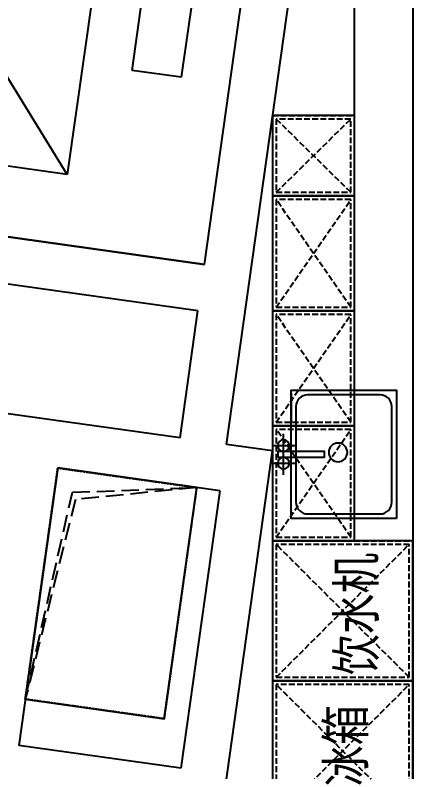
# Model space of a CAD drawing. Header units: millimetres. Extents: x 285006 to 3037698, y -2820855 to 192241.
# Drawn here: x 854618 to 856320, y -475160 to -471920 of the extents above; entities that cross this region are included whole.
import ezdxf

# ---------------------------------------------------------------- set-up
doc = ezdxf.new("R2010")
doc.units = ezdxf.units.MM
doc.linetypes.add('1#C-6F$0$DASH', pattern=[0.35, 0.25, -0.1])
doc.linetypes.add('DASH', pattern=[0.35, 0.25, -0.1])
doc.layers.add('1#C-6F$0$A-HOLE', color=5, linetype='Continuous', lineweight=25)
doc.layers.add('板边洞口-1C-6F$0$A-HOLE', color=5, linetype='Continuous', lineweight=25)
for name, color, linetype in [('1#C-6F$0$A-WALL', 2, 'Continuous'), ('___', 4, 'Continuous'), ('BS-LIFT', 14, 'Continuous'), ('BS-SHORT CABINET', 30, 'Continuous'), ('COLUMN', 160, 'Continuous'), ('DS-NOTES', 8, 'Continuous'), ('F-活动家具', 51, 'Continuous'), ('FF-FURN', 51, 'Continuous'), ('FF-TEXT', 50, 'Continuous'), ('FF1-固定家具(落地、到顶)', 30, 'Continuous')]:
    doc.layers.add(name, color=color, linetype=linetype)
doc.styles.add('T9-L46$0$CCDI-TOG-01', font='arial.ttf')

# ---------------------------------------------------------------- blocks, each defined once
blk = doc.blocks.new('DFGDFHRTHRT')
at = {"layer": 'F-活动家具', "linetype": 'Continuous'}
blk.add_line((317624.9, 386927.8), (317624.9, 386752.8), dxfattribs=at)
at = {"linetype": 'Continuous'}
blk.add_wipeout([(317658.1, 386565.3), (317658.1, 387115.3), (318108.1, 387115.3), (318108.1, 386565.3)], dxfattribs=at).dxf.layer = 'F-活动家具'
at = {"layer": 'F-活动家具', "linetype": 'Continuous'}
for p, q in [((317574.9, 386877.8), (317674.9, 386877.8)), ((317574.9, 386802.8), (317674.9, 386802.8)), ((317658.1, 386577.8), (317658.1, 386702.8))]:
    blk.add_line(p, q, dxfattribs=at)
for points in [[(318108.1, 387115.3), (317658.1, 387115.3), (317658.1, 386565.3), (318108.1, 386565.3), (318108.1, 387115.3)], [(317599.9, 386852.8), (317799.9, 386852.8), (317799.9, 386827.8), (317599.9, 386827.8), (317599.9, 386852.8)]]:
    blk.add_lwpolyline(points, dxfattribs=at)
blk.add_lwpolyline([(318088.1, 387045.3), (318088.1, 386635.3, -0.414214), (318038.1, 386585.3), (317728.1, 386585.3, -0.414214), (317678.1, 386635.3), (317678.1, 387045.3, -0.414214), (317728.1, 387095.3), (318038.1, 387095.3, -0.414214)], format="xyb", close=True, dxfattribs=at)
for centre, radius in [((317624.9, 386877.8), 25), ((317858.1, 386831.8), 40), ((317624.9, 386802.8), 25)]:
    blk.add_circle(centre, radius, dxfattribs=at)
blk = doc.blocks.new('1#C-6F$0$A$C613054A8')
for p, q in [((0, 0), (0, 2650)), ((0, 2650), (2500, 2650)), ((2500, 2650), (2500, 0)), ((634.7, 2349.4), (634.7, 300.6)), ((634.7, 2349.4), (2334.7, 300.6)), ((634.7, 300.6), (2334.7, 2349.4)), ((2334.7, 2349.4), (634.7, 2349.4)), ((2334.7, 300.6), (2334.7, 2349.4)), ((2424.4, 1334.4), (2424.4, 1938.9)), ((2424.4, 1938.9), (2462.2, 1938.9)), ((2462.2, 1938.9), (2462.2, 1334.4)), ((2500, 711.1), (2500, 1938.9)), ((209.7, 1869.9), (209.7, 780.1)), ((422.2, 1869.9), (209.7, 1869.9)), ((422.2, 780.1), (422.2, 1869.9)), ((2462.2, 1334.4), (2424.4, 1334.4)), ((2424.4, 1315.6), (2424.4, 711.1)), ((2462.2, 1315.6), (2424.4, 1315.6)), ((2462.2, 711.1), (2462.2, 1315.6)), ((209.7, 780.1), (422.2, 780.1)), ((2424.4, 711.1), (2462.2, 711.1)), ((634.7, 300.6), (2334.7, 300.6)), ((2500, 0), (0, 0))]:
    blk.add_line(p, q)
blk = doc.blocks.new('DFHRTHRTH')
at = {"layer": 'COLUMN', "linetype": 'Continuous'}
for p, q in [((3275095, 4606134.3, 0), (3275686.5, 4610342.9, 0)), ((3275001.3, 4606904.8, 0), (3275370.1, 4609529, 0)), ((3275001.3, 4606904.8, 0), (3272525.6, 4607252.8, 0)), ((3274973.5, 4606706.8, 0), (3272497.8, 4607054.7, 0)), ((3274896.9, 4606162.1, 0), (3274973.5, 4606706.8, 0)), ((3274896.9, 4606162.1, 0), (3272421.2, 4606510.1, 0)), ((3275070.3, 4604522, 0), (3275293, 4606106.4, 0)), ((3275293, 4606106.4, 0), (3275095, 4606134.3, 0)), ((3274373.9, 4606033.7, 0), (3274206.9, 4604845.3, 0)), ((3275067.1, 4605936.2, 0), (3274373.9, 4606033.7, 0)), ((3275067.1, 4605936.2, 0), (3274900.1, 4604747.9, 0)), ((3274900.1, 4604747.9, 0), (3274206.9, 4604845.3, 0))]:
    blk.add_line(p, q, dxfattribs=at)
blk = doc.blocks.new('*U918')
at = {"layer": 'FF1-固定家具(落地、到顶)', "color": 55, "linetype": 'DASH', "ltscale": 100}
for p, q in [((15.4, 334.6), (476.8, 15.4)), ((15.4, 15.4), (476.8, 334.6)), ((492.2, 0), (492.2, 350))]:
    blk.add_line(p, q, dxfattribs=at)
at = {"layer": 'FF1-固定家具(落地、到顶)'}
blk.add_lwpolyline([(0, 350), (492.2, 350), (492.2, 0), (0, 0)], close=True, dxfattribs=at)
at = {"layer": 'FF1-固定家具(落地、到顶)', "color": 55, "linetype": 'DASH', "ltscale": 100}
blk.add_lwpolyline([(15.4, 334.6), (476.8, 334.6), (476.8, 15.4), (15.4, 15.4)], close=True, dxfattribs=at)
blk = doc.blocks.new('*U911')
at = {"layer": 'FF1-固定家具(落地、到顶)', "color": 55, "linetype": 'DASH', "ltscale": 100}
for p, q in [((15.4, 584.6), (584.6, 15.4)), ((15.4, 15.4), (584.6, 584.6)), ((600, 0), (600, 600))]:
    blk.add_line(p, q, dxfattribs=at)
at = {"layer": 'FF1-固定家具(落地、到顶)'}
blk.add_lwpolyline([(0, 600), (600, 600), (600, 0), (0, 0)], close=True, dxfattribs=at)
at = {"layer": 'FF1-固定家具(落地、到顶)', "color": 55, "linetype": 'DASH', "ltscale": 100}
blk.add_lwpolyline([(15.4, 584.6), (584.6, 584.6), (584.6, 15.4), (15.4, 15.4)], close=True, dxfattribs=at)
blk = doc.blocks.new('*U912')
at = {"layer": 'FF1-固定家具(落地、到顶)', "color": 55, "linetype": 'DASH', "ltscale": 100}
for p, q in [((15.4, 334.6), (476.8, 15.4)), ((15.4, 15.4), (476.8, 334.6)), ((492.2, 0), (492.2, 350))]:
    blk.add_line(p, q, dxfattribs=at)
at = {"layer": 'FF1-固定家具(落地、到顶)'}
blk.add_lwpolyline([(0, 350), (492.2, 350), (492.2, 0), (0, 0)], close=True, dxfattribs=at)
at = {"layer": 'FF1-固定家具(落地、到顶)', "color": 55, "linetype": 'DASH', "ltscale": 100}
blk.add_lwpolyline([(15.4, 334.6), (476.8, 334.6), (476.8, 15.4), (15.4, 15.4)], close=True, dxfattribs=at)
blk = doc.blocks.new('*U917')
at = {"layer": 'FF1-固定家具(落地、到顶)', "color": 55, "linetype": 'DASH', "ltscale": 100}
for p, q in [((15.4, 334.6), (329.3, 15.4)), ((15.4, 15.4), (329.3, 334.6)), ((344.7, 0), (344.7, 350))]:
    blk.add_line(p, q, dxfattribs=at)
at = {"layer": 'FF1-固定家具(落地、到顶)'}
blk.add_lwpolyline([(0, 350), (344.7, 350), (344.7, 0), (0, 0)], close=True, dxfattribs=at)
at = {"layer": 'FF1-固定家具(落地、到顶)', "color": 55, "linetype": 'DASH', "ltscale": 100}
blk.add_lwpolyline([(15.4, 334.6), (329.3, 334.6), (329.3, 15.4), (15.4, 15.4)], close=True, dxfattribs=at)
blk = doc.blocks.new('DFHFTHRTHRT')
at = {"layer": 'FF-TEXT', "color": 2, "style": 'T9-L46$0$CCDI-TOG-01', "width": 0.8}
for s, p in [('饮水机', (911541.1, -329427.8, 0)), ('冰箱', (911496.5, -329903.8))]:
    blk.add_text(s, height=160, rotation=90, dxfattribs=at).set_placement(p)

msp = doc.modelspace()

# ---------------------------------------------------------------- linework, layer by layer
at = {"layer": '1#C-6F$0$A-HOLE', "linetype": '1#C-6F$0$DASH', "elevation": 0}
msp.add_lwpolyline([(854800.5, -473858.9), (855394.7, -473942.4), (855255.5, -474932.7), (854661.4, -474849.1)], close=True, dxfattribs=at)
at = {"layer": 'BS-SHORT CABINET', "elevation": 0}
for points in [[(856319.6, -469749.6), (856319.6, -475370.5)], [(856069.6, -472349.2), (856069.6, -469859)]]:
    msp.add_lwpolyline(points, dxfattribs=at)
at = {"layer": 'DS-NOTES', "linetype": 'DASH', "ltscale": 300, "elevation": 0}
for points in [[(855394.7, -473942.4), (854876.3, -473993.5), (854661.4, -474849.1)], [(854661.4, -474849.1), (854862.8, -473963.1), (855394.7, -473942.4)]]:
    msp.add_lwpolyline(points, dxfattribs=at)
at = {"layer": '板边洞口-1C-6F$0$A-HOLE', "linetype": 'Continuous', "ltscale": 1.5, "elevation": 0}
msp.add_lwpolyline([(854800.5, -473858.9), (854661.4, -474849.1), (855255.5, -474932.7), (855394.7, -473942.4)], close=True, dxfattribs=at)

# ---------------------------------------------------------------- block references
at = {"xscale": -1, "rotation": 270}
for name, p in [('*U917', (855719.6, -472693.9, 0)), ('*U912', (855719.6, -473186.1, 0)), ('*U911', (855719.6, -474770.5, 0)), ('*U911', (855719.6, -475370.5, 0))]:
    msp.add_blockref(name, p, dxfattribs=at)
at = {"layer": 'BS-LIFT', "xscale": -1, "rotation": 351.9993155329082}
msp.add_blockref('1#C-6F$0$A$C613054A8', (855427.9, -472987.7, 0), dxfattribs=at)
at = {"layer": 'FF-FURN', "xscale": -1, "rotation": 180}
msp.add_blockref('DFGDFHRTHRT', (538141.4, -86960.4, 0), dxfattribs=at)

# ---------------------------------------------------------------- next in the draw order: block references
at = {"xscale": -1, "rotation": 270}
for p in [(855719.6, -473678.3, 0), (855719.6, -474170.5, 0)]:
    msp.add_blockref('*U918', p, dxfattribs=at)
at = {"layer": '1#C-6F$0$A-WALL'}
msp.add_blockref('DFHRTHRTH', (-2419573.4, -5079892.5), dxfattribs=at)
at = {"layer": '___'}
msp.add_blockref('DFHFTHRTHRT', (-55384.5, -145318), dxfattribs=at)

doc.saveas('drawing.dxf')
